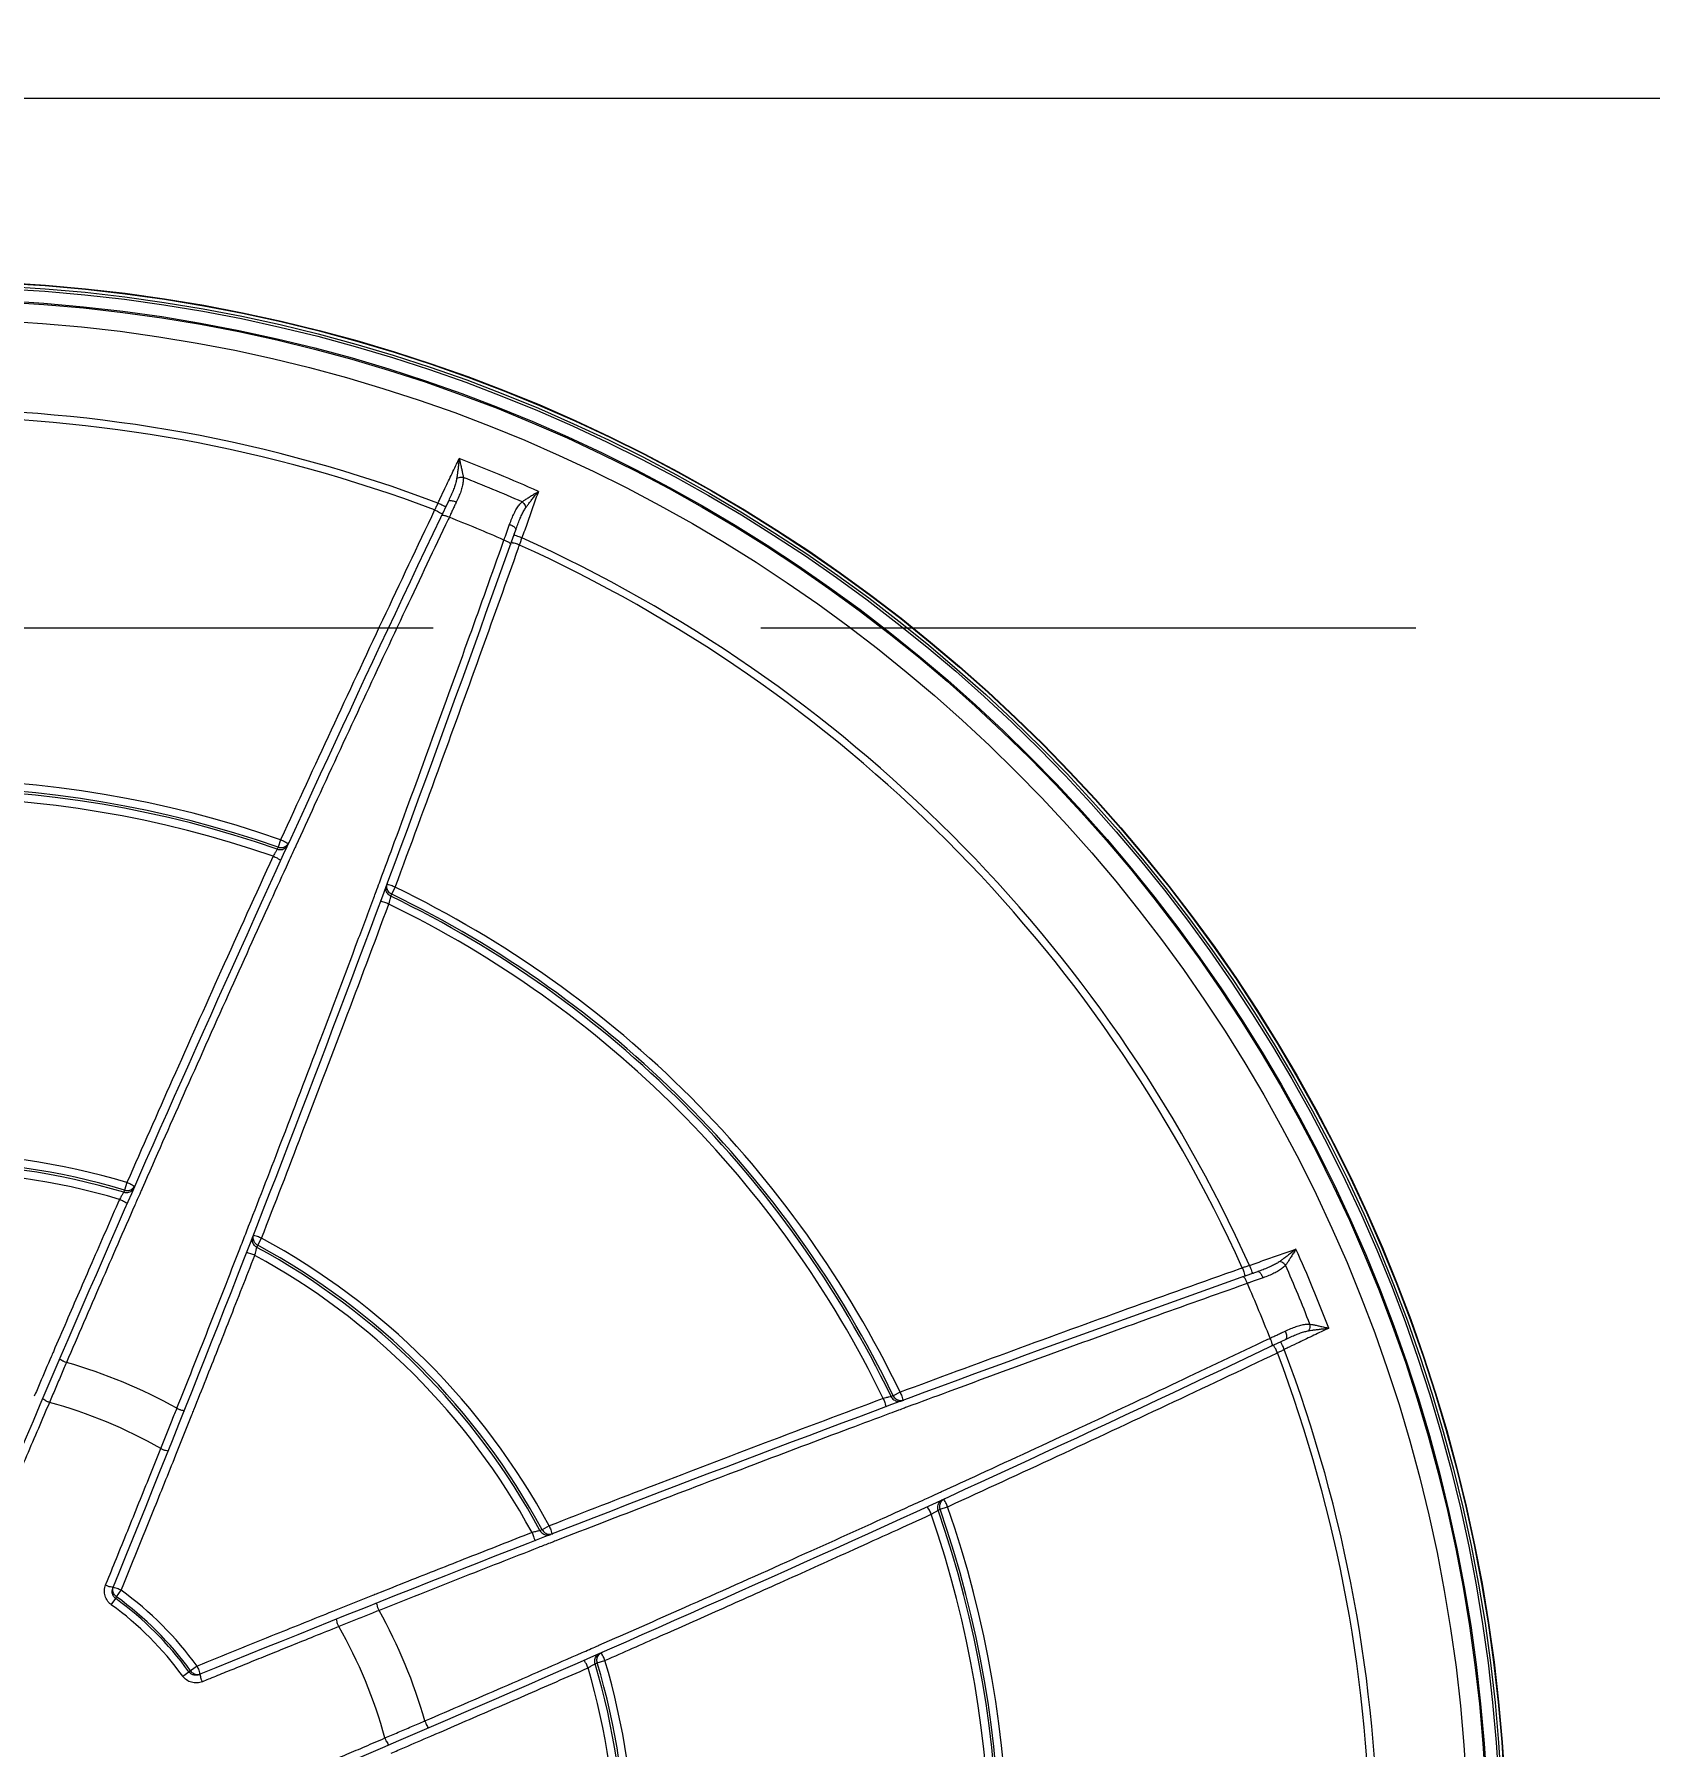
# Model space of a CAD drawing. Header units: metres. Extents: x 1628 to 1845, y 824 to 931.
# Drawn here: x 1654.279 to 1655.203, y 914.059 to 915.039 of the extents above; entities that cross this region are included whole.
import ezdxf

# ---------------------------------------------------------------- set-up
doc = ezdxf.new("R2010")
doc.units = ezdxf.units.M
doc.header["$LTSCALE"] = 0.15
doc.linetypes.add('ACAD_ISO02W100', pattern=[15, 12, -3])
doc.linetypes.add('HIDDEN', pattern=[0.375, 0.25, -0.125])
doc.layers.get('0').update_dxf_attribs({"lineweight": 0, "plot": 0})
doc.layers.get('Defpoints').update_dxf_attribs({"lineweight": 0})
for name, color, linetype, lineweight in [('Alvenaria', 170, 'Continuous', 0), ('hidrosanitário', 26, 'Continuous', 0), ('Linhas invisíveis', 6, 'ACAD_ISO02W100', 0)]:
    doc.layers.add(name, color=color, linetype=linetype, lineweight=lineweight)
doc.styles.get("Standard").update_dxf_attribs({"font": 'arial.ttf'})
doc.dimstyles.new('Lunardi', dxfattribs={"dimtxt": 0.1, "dimasz": 0.05, "dimexe": 0, "dimexo": 0.05, "dimgap": 0.05, "dimtad": 0, "dimzin": 9, "dimtxsty": 'Standard', "dimblk": 'OBLIQUE', "dimcen": 0, "dimse1": 1, "dimse2": 1, "dimclrd": 1, "dimclre": 1, "dimclrt": 1, "dimadec": 0, "dimazin": 0, "dimtfac": 1, "dimtmove": 1, "dimatfit": 2, "dimldrblk": 'OBLIQUE', "dimfxl": 1, "dimarcsym": 0})

# ---------------------------------------------------------------- blocks, each defined once
blk = doc.blocks.new('_Oblique')
at = {"color": 0, "linetype": 'ByBlock', "lineweight": -2}
blk.add_line((-0.5, -0.5), (0.5, 0.5), dxfattribs=at)
blk = doc.blocks.new('*D75')
at = {"layer": 'Alvenaria', "color": 1, "lineweight": -2, "ltscale": 10}
for p, q in [((1641.75704, 917.2068), (1648.86764, 917.2068)), ((1656.40704, 917.2068), (1649.29643, 917.2068))]:
    blk.add_line(p, q, dxfattribs=at)
at = {"layer": 'Defpoints', "color": 0, "ltscale": 10}
for p in [(1656.40704, 917.2068), (1641.75704, 914.88433), (1656.40704, 914.69914)]:
    blk.add_point(p, dxfattribs=at)
at = {"layer": 'Alvenaria', "color": 1, "lineweight": -2, "ltscale": 10, "xscale": 0.05, "yscale": 0.05, "zscale": 0.05, "rotation": 180}
blk.add_blockref('_Oblique', (1641.75704, 917.2068), dxfattribs=at)
at = {"layer": 'Alvenaria', "color": 1, "lineweight": -2, "ltscale": 10, "xscale": 0.05, "yscale": 0.05, "zscale": 0.05}
blk.add_blockref('_Oblique', (1656.40704, 917.2068), dxfattribs=at)
at = {"layer": 'Alvenaria', "color": 1, "ltscale": 10, "insert": (1649.08204, 917.2068), "char_height": 0.1, "attachment_point": 5}
blk.add_mtext('14,65', dxfattribs=at)
blk = doc.blocks.new('*D89')
at = {"layer": 'Alvenaria', "color": 1, "lineweight": -2, "ltscale": 10}
for p, q in [((1661.73836, 914.69914), (1661.73836, 914.88433)), ((1661.73836, 914.79173), (1661.99364, 914.77623)), ((1661.99364, 914.77623), (1661.99364, 914.67623))]:
    blk.add_line(p, q, dxfattribs=at)
at = {"layer": 'Defpoints', "color": 0, "ltscale": 10}
for p in [(1641.75704, 914.88433), (1661.73836, 914.88433), (1656.40704, 914.69914)]:
    blk.add_point(p, dxfattribs=at)
at = {"layer": 'Alvenaria', "color": 1, "lineweight": -2, "ltscale": 10, "xscale": 0.05, "yscale": 0.05, "zscale": 0.05}
for p, rotation in [((1661.73836, 914.88433), 90), ((1661.73836, 914.69914), 270)]:
    blk.add_blockref('_Oblique', p, dxfattribs=dict(at, rotation=rotation))
at = {"layer": 'Alvenaria', "color": 1, "ltscale": 10, "insert": (1661.99364, 914.49625), "char_height": 0.1, "attachment_point": 5, "rotation": 90}
blk.add_mtext('0,19', dxfattribs=at)
blk = doc.blocks.new('*D90')
at = {"layer": 'Alvenaria', "color": 1, "lineweight": -2, "ltscale": 10}
for p, q in [((1661.73836, 916.39804), (1661.73836, 915.8067)), ((1661.73836, 914.88433), (1661.73836, 915.47567))]:
    blk.add_line(p, q, dxfattribs=at)
at = {"layer": 'Defpoints', "color": 0, "ltscale": 10}
for p in [(1660.82029, 916.39804), (1661.73836, 916.39804), (1636.12029, 914.88433)]:
    blk.add_point(p, dxfattribs=at)
at = {"layer": 'Alvenaria', "color": 1, "lineweight": -2, "ltscale": 10, "xscale": 0.05, "yscale": 0.05, "zscale": 0.05}
for p, rotation in [((1661.73836, 916.39804), 90), ((1661.73836, 914.88433), 270)]:
    blk.add_blockref('_Oblique', p, dxfattribs=dict(at, rotation=rotation))
at = {"layer": 'Alvenaria', "color": 1, "ltscale": 10, "insert": (1661.73836, 915.64118), "char_height": 0.1, "attachment_point": 5, "rotation": 90}
blk.add_mtext('1,51', dxfattribs=at)

msp = doc.modelspace()

# ---------------------------------------------------------------- linework, layer by layer
at = {"layer": 'Alvenaria', "ltscale": 10}
msp.add_lwpolyline([(1655.57704, 912.72914), (1652.78704, 912.72914), (1652.78704, 915.00234), (1655.57704, 915.00234)], close=True, dxfattribs=at)
at = {"layer": 'hidrosanitário', "color": 252}
for p, q in [((1654.4198, 914.57789), (1654.41833, 914.57366)), ((1654.41833, 914.57366), (1654.4178, 914.57252)), ((1654.48293, 914.54554), (1654.48337, 914.54672)), ((1654.48337, 914.54672), (1654.48532, 914.55075)), ((1654.33182, 914.38176), (1654.33052, 914.37739)), ((1654.33052, 914.37739), (1654.32998, 914.37616)), ((1654.40618, 914.34459), (1654.40667, 914.34584)), ((1654.40667, 914.34584), (1654.40884, 914.34986)), ((1654.77034, 914.25975), (1654.76916, 914.25931)), ((1654.77437, 914.2617), (1654.77034, 914.25975)), ((1654.79614, 914.19419), (1654.79728, 914.19471)), ((1654.79728, 914.19471), (1654.80151, 914.19618)), ((1654.57348, 914.18522), (1654.56946, 914.18305)), ((1654.56946, 914.18305), (1654.56821, 914.18256)), ((1654.3254, 914.14365), (1654.32582, 914.14468)), ((1654.32582, 914.14468), (1654.3285, 914.14838)), ((1654.32285, 914.14013), (1654.3254, 914.14365)), ((1654.59977, 914.10636), (1654.601, 914.1069)), ((1654.601, 914.1069), (1654.60538, 914.10821)), ((1654.36375, 914.09923), (1654.36727, 914.10178)), ((1654.3683, 914.10221), (1654.36727, 914.10178)), ((1654.372, 914.10488), (1654.3683, 914.10221))]:
    msp.add_line(p, q, dxfattribs=at)
for radius in [0.90615, 0.90588, 0.90411, 0.90269, 0.89582, 0.89514, 0.88421]:
    msp.add_circle((1654.21541, 913.99179), radius, dxfattribs=at)
for centre, radius, start, end in [((1654.21541, 913.99179), 0.83257, 69.29105, 110.70895), ((1654.21541, 913.99179), 0.82826, 69.3171, 110.6829), ((1654.21541, 913.99179), 0.8607, 65.86699, 69.13301), ((1654.21541, 913.99179), 0.85147, 66.27379, 68.72616), ((1667.08357, 908.77943), 13.92322, 154.51035, 157.177244), ((1654.21541, 913.99179), 0.8273, 66.32419, 68.67581), ((1641.43055, 919.40526), 13.92322, 337.822756, 340.48965), ((1654.21541, 913.99179), 0.82826, 24.3171, 65.6829), ((1654.21541, 913.99179), 0.83257, 24.29105, 65.70895), ((1654.21541, 913.99179), 0.62072, 70.77468, 109.22532), ((1654.21541, 913.99179), 0.61624, 70.77468, 109.22532), ((1654.21541, 913.99179), 0.61499, 70.78556, 109.21444), ((1654.21541, 913.99179), 0.61042, 70.86597, 109.13403), ((1654.21541, 913.99179), 0.61624, 25.77468, 64.22532), ((1654.21541, 913.99179), 0.62072, 25.77468, 64.22532), ((1654.21541, 913.99179), 0.61042, 25.86597, 64.13403), ((1654.21541, 913.99179), 0.61499, 25.78556, 64.21444), ((1654.21541, 913.99179), 0.40698, 73.37819, 106.62181), ((1654.21541, 913.99179), 0.40241, 73.37819, 106.62181), ((1654.21541, 913.99179), 0.40108, 73.40158, 106.59842), ((1654.21541, 913.99179), 0.39652, 73.56564, 106.43436), ((1654.21541, 913.99179), 0.40108, 28.40158, 61.59842), ((1654.21541, 913.99179), 0.40241, 28.37819, 61.62181), ((1654.21541, 913.99179), 0.40698, 28.37819, 61.62181), ((1654.21541, 913.99179), 0.8607, 20.86699, 24.13301), ((1654.21541, 913.99179), 0.39652, 28.56564, 61.43436), ((1654.21541, 913.99179), 0.85147, 21.27373, 23.72624), ((1659.62888, 901.20693), 13.92322, 109.51035, 112.177239), ((1654.21541, 913.99179), 0.8273, 21.32419, 23.67581), ((1649.00305, 926.85995), 13.92322, 292.822761, 295.48965), ((1654.21541, 913.99179), 0.82826, 340.05236, 20.6829), ((1654.21541, 913.99179), 0.83257, 340.02554, 20.70895), ((1654.21541, 913.99179), 0.29838, 60.91614, 74.08386), ((1654.21541, 913.99179), 0.27374, 60.26017, 74.73983), ((1654.21541, 913.99179), 0.61499, 341.49082, 19.21444), ((1654.21541, 913.99179), 0.61624, 341.59455, 19.22532), ((1654.21541, 913.99179), 0.62072, 341.59455, 19.22532), ((1654.21541, 913.99179), 0.61042, 341.50716, 19.13403), ((1654.21541, 913.99179), 0.18859, 35.83707, 54.16293), ((1654.21541, 913.99179), 0.19315, 35.83707, 54.16293), ((1654.21541, 913.99179), 0.18316, 35.91525, 54.08475), ((1654.21541, 913.99179), 0.18751, 35.91521, 54.08476), ((1654.21541, 913.99179), 0.29838, 15.91614, 29.08386), ((1654.21541, 913.99179), 0.27374, 15.26017, 29.73983), ((1654.21541, 913.99179), 0.40108, 343.98048, 16.59842), ((1654.21541, 913.99179), 0.40241, 344.14426, 16.62181), ((1654.21541, 913.99179), 0.40698, 344.14426, 16.62181), ((1654.21541, 913.99179), 0.39652, 344.0427, 16.43436)]:
    msp.add_arc(centre, radius, start, end, dxfattribs=at)
for points, start_tangent, end_tangent in [([(1654.51116, 914.77338), (1654.51386, 914.77903), (1654.51791, 914.78752), (1654.52199, 914.79603)], (0.430331, 0.902671), (0.43196, 0.901893)), ([(1654.52199, 914.79603), (1654.52167, 914.79325), (1654.52138, 914.79071), (1654.5211, 914.78842), (1654.52082, 914.78637), (1654.52053, 914.78454)], (-0.112182, -0.993688), (-0.163855, -0.986485)), ([(1654.52199, 914.79603), (1654.52261, 914.79337), (1654.52317, 914.79097), (1654.52365, 914.78882), (1654.52404, 914.78692), (1654.52434, 914.78524)], (0.225348, -0.974278), (0.158312, -0.987389)), ([(1654.52053, 914.78454), (1654.52003, 914.7823), (1654.51926, 914.77986), (1654.51826, 914.77721), (1654.51703, 914.77435), (1654.5156, 914.77126)], (-0.163294, -0.986577), (-0.430333, -0.90267)), ([(1654.52434, 914.78524), (1654.52425, 914.78276), (1654.52376, 914.78011), (1654.52292, 914.7773), (1654.52176, 914.7743), (1654.52032, 914.77108)], (0.05455, -0.998511), (-0.426788, -0.904352)), ([(1654.52434, 914.78524), (1654.523, 914.78523), (1654.52169, 914.78499), (1654.52053, 914.78454)], (-0.99709, 0.076238), (-0.889546, -0.456846)), ([(1654.51012, 914.77119), (1654.51116, 914.77338)], (0.430173, 0.902746), (0.430331, 0.902671)), ([(1654.52032, 914.77108), (1654.51824, 914.77178), (1654.51592, 914.77164)], (-0.908003, 0.418964), (-0.820951, -0.570999)), ([(1654.56731, 914.77726), (1654.56417, 914.76836), (1654.56103, 914.75949), (1654.5579, 914.75065)], (-0.332293, -0.943176), (-0.334206, -0.9425)), ([(1654.55801, 914.77129), (1654.55941, 914.77227), (1654.56103, 914.77334), (1654.56289, 914.77452), (1654.56499, 914.77582), (1654.56731, 914.77726)], (0.810129, 0.586252), (0.848264, 0.529574)), ([(1654.56021, 914.76811), (1654.5613, 914.7696), (1654.56256, 914.77125), (1654.56398, 914.77307), (1654.56556, 914.77507), (1654.56731, 914.77726)], (0.581687, 0.813413), (0.623319, 0.781968)), ([(1654.50795, 914.76667), (1654.47812, 914.70361), (1654.44872, 914.64065), (1654.42, 914.57832)], (-0.429853, -0.902899), (-0.416309, -0.909223)), ([(1654.50982, 914.77057), (1654.50888, 914.76862), (1654.50795, 914.76667)], (-0.433862, -0.90098), (-0.433594, -0.901109)), ([(1654.50795, 914.76667), (1654.50913, 914.76619)], (0.903206, -0.429208), (0.927883, -0.372871)), ([(1654.50913, 914.76619), (1654.5102, 914.76567), (1654.51251, 914.76484)], (0.927883, -0.372871), (0.672849, 0.73978)), ([(1654.50982, 914.77057), (1654.51012, 914.77119)], (0.430129, 0.902768), (0.430173, 0.902746)), ([(1654.50982, 914.77057), (1654.51209, 914.76959), (1654.51456, 914.76907)], (0.903428, -0.428741), (0.430191, 0.902738)), ([(1654.51197, 914.76342), (1654.51172, 914.76313)], (-0.835951, -0.548804), (-0.429764, -0.902941)), ([(1654.51329, 914.76348), (1654.51197, 914.76342)], (-0.976072, 0.217446), (-0.835951, -0.548804)), ([(1654.51251, 914.76484), (1654.5126, 914.76498)], (0.672849, 0.73978), (0.429897, 0.902878)), ([(1654.51476, 914.76304), (1654.51419, 914.76322), (1654.51329, 914.76348)], (-0.947925, 0.318495), (-0.976072, 0.217446)), ([(1654.51625, 914.76245), (1654.51476, 914.76304)], (-0.905683, 0.423956), (-0.947925, 0.318495)), ([(1654.51592, 914.77164), (1654.5156, 914.77126)], (-0.820951, -0.570999), (-0.430341, -0.902667)), ([(1654.51625, 914.76245), (1654.51568, 914.76125)], (-0.429752, -0.902947), (-0.429665, -0.902988)), ([(1654.51656, 914.7631), (1654.51625, 914.76245)], (-0.426259, -0.904601), (-0.426212, -0.904623)), ([(1654.51729, 914.76465), (1654.51656, 914.7631)], (-0.426372, -0.904548), (-0.426259, -0.904601)), ([(1654.51831, 914.76682), (1654.51729, 914.76465)], (-0.426531, -0.904473), (-0.426372, -0.904548)), ([(1654.51932, 914.76897), (1654.51831, 914.76682)], (-0.426687, -0.904399), (-0.426531, -0.904473)), ([(1654.52032, 914.77108), (1654.51932, 914.76897)], (-0.426842, -0.904326), (-0.426687, -0.904399)), ([(1654.55084, 914.75844), (1654.5521, 914.76174), (1654.55341, 914.76469), (1654.55481, 914.76727), (1654.55633, 914.76948), (1654.55801, 914.77129)], (0.337581, 0.941296), (0.744265, 0.667885)), ([(1654.55431, 914.75523), (1654.55549, 914.75843), (1654.55664, 914.76133), (1654.5578, 914.76391), (1654.55899, 914.76618), (1654.56021, 914.76811)], (0.333963, 0.942586), (0.58211, 0.81311)), ([(1654.55801, 914.7713), (1654.55895, 914.77034), (1654.55971, 914.76924), (1654.56021, 914.76811)], (0.759036, -0.651048), (0.306002, -0.952031)), ([(1654.51568, 914.76125), (1654.49145, 914.71005), (1654.46534, 914.65428), (1654.43908, 914.59753), (1654.42848, 914.57444)], (-0.429665, -0.902988), (-0.416263, -0.909244)), ([(1654.54844, 914.75174), (1654.54925, 914.754)], (0.338121, 0.941103), (0.337956, 0.941162)), ([(1654.54925, 914.754), (1654.55005, 914.75624)], (0.337956, 0.941162), (0.337793, 0.94122)), ([(1654.55005, 914.75624), (1654.55084, 914.75844)], (0.337793, 0.94122), (0.337633, 0.941278)), ([(1654.55084, 914.75844), (1654.55281, 914.75746), (1654.5541, 914.7563)], (0.938305, -0.345808), (0.567275, -0.823529)), ([(1654.5579, 914.75065), (1654.55561, 914.75156), (1654.5535, 914.75294)], (-0.941985, 0.335654), (0.334141, 0.942523)), ([(1654.5541, 914.7563), (1654.55435, 914.75573)], (0.567275, -0.823529), (0.176742, -0.984257)), ([(1654.55435, 914.75573), (1654.55431, 914.75523)], (0.176742, -0.984257), (-0.333979, -0.94258)), ([(1654.47674, 914.55445), (1654.48505, 914.57686), (1654.50678, 914.63599), (1654.52794, 914.69439), (1654.54717, 914.7482)], (0.348591, 0.937275), (0.33469, 0.942328)), ([(1654.48532, 914.55075), (1654.51152, 914.6218), (1654.53516, 914.68694), (1654.55594, 914.74507)], (0.348575, 0.937281), (0.334601, 0.94236)), ([(1654.54717, 914.7482), (1654.54762, 914.74946)], (0.33469, 0.942328), (0.3346, 0.94236)), ([(1654.54762, 914.74946), (1654.54787, 914.75014)], (0.338288, 0.941043), (0.338238, 0.941061)), ([(1654.54762, 914.74946), (1654.54908, 914.74882)], (0.940197, -0.340632), (0.895492, -0.445078)), ([(1654.54787, 914.75014), (1654.54844, 914.75174)], (0.338238, 0.941061), (0.338121, 0.941103)), ([(1654.54908, 914.74882), (1654.54963, 914.74854), (1654.55104, 914.74762)], (0.895492, -0.445078), (0.685686, -0.727897)), ([(1654.55104, 914.74762), (1654.55133, 914.74712)], (0.685686, -0.727897), (0.203063, -0.979166)), ([(1654.55133, 914.74712), (1654.5513, 914.74673)], (0.203063, -0.979166), (-0.334546, -0.942379)), ([(1654.55647, 914.74657), (1654.55417, 914.74745), (1654.55195, 914.7485)], (-0.942159, 0.335167), (0.047328, 0.998879)), ([(1654.55195, 914.7485), (1654.55198, 914.74866)], (0.047328, 0.998879), (0.334449, 0.942414)), ([(1654.55594, 914.74507), (1654.55647, 914.74657)], (0.334601, 0.94236), (0.334494, 0.942398)), ([(1654.55647, 914.74657), (1654.55719, 914.74861), (1654.5579, 914.75065)], (0.330583, 0.943777), (0.330302, 0.943875)), ([(1654.42, 914.57832), (1654.4198, 914.57789)], (-0.416309, -0.909223), (-0.416278, -0.909237)), ([(1654.4198, 914.57789), (1654.42207, 914.57692), (1654.42442, 914.57617)], (0.8835, -0.46843), (0.584891, 0.811112)), ([(1654.42402, 914.57548), (1654.42448, 914.57627)], (0.577154, 0.816635), (0.416343, 0.909208)), ([(1654.42442, 914.57617), (1654.42448, 914.57627)], (0.584891, 0.811112), (0.416343, 0.909208)), ([(1654.41549, 914.56849), (1654.38566, 914.50275), (1654.35781, 914.44054), (1654.33198, 914.38211)], (-0.415608, -0.909544), (-0.402174, -0.915563)), ([(1654.41569, 914.56883), (1654.41549, 914.56849)], (-0.498179, -0.867074), (-0.498352, -0.866975)), ([(1654.41549, 914.56849), (1654.41668, 914.56803)], (0.90976, -0.415135), (0.932815, -0.360356)), ([(1654.41756, 914.57209), (1654.41719, 914.57145), (1654.41625, 914.56982), (1654.41569, 914.56883)], (-0.497189, -0.867643), (-0.498179, -0.867074)), ([(1654.41668, 914.56803), (1654.41776, 914.56751), (1654.42014, 914.56679)], (0.932815, -0.360356), (0.415663, 0.909519)), ([(1654.4178, 914.57252), (1654.41756, 914.57209)], (-0.497134, -0.867674), (-0.497189, -0.867643)), ([(1654.4178, 914.57252), (1654.42022, 914.5723), (1654.42139, 914.57263)], (0.944058, -0.32978), (0.920696, 0.390281)), ([(1654.41833, 914.57366), (1654.42074, 914.57344)], (0.945328, -0.326122), (0.988456, 0.151505)), ([(1654.42074, 914.57344), (1654.42297, 914.57439), (1654.42384, 914.57524)], (0.988456, 0.151505), (0.626001, 0.779822)), ([(1654.42139, 914.57263), (1654.42244, 914.57324), (1654.42396, 914.57513)], (0.920696, 0.390281), (0.41626, 0.909246)), ([(1654.42384, 914.57524), (1654.42402, 914.57548)], (0.626001, 0.779822), (0.577154, 0.816635)), ([(1654.42641, 914.56992), (1654.42415, 914.56497)], (-0.415939, -0.909393), (-0.415583, -0.909555)), ([(1654.42795, 914.57329), (1654.42641, 914.56992)], (-0.416181, -0.909282), (-0.415939, -0.909393)), ([(1654.42848, 914.57444), (1654.42795, 914.57329)], (-0.416263, -0.909244), (-0.416181, -0.909282)), ([(1654.42415, 914.56497), (1654.414, 914.54272), (1654.38982, 914.48923), (1654.36401, 914.43149), (1654.34053, 914.37836)], (-0.415583, -0.909555), (-0.402184, -0.915559)), ([(1654.4731, 914.54469), (1654.47444, 914.54826)], (0.349291, 0.937014), (0.349034, 0.93711)), ([(1654.47444, 914.54826), (1654.4763, 914.55327)], (0.349034, 0.93711), (0.348675, 0.937244)), ([(1654.4763, 914.55327), (1654.47674, 914.55445)], (0.348675, 0.937244), (0.348591, 0.937275)), ([(1654.48293, 914.54554), (1654.48107, 914.54709), (1654.48016, 914.54934), (1654.48042, 914.55174)], (-0.90074, 0.434359), (0.348592, 0.937274)), ([(1654.48337, 914.54672), (1654.48151, 914.54827), (1654.4806, 914.55051), (1654.48058, 914.55173)], (-0.899051, 0.437845), (0.108768, 0.994067)), ([(1654.48058, 914.55173), (1654.48086, 914.55291)], (0.108768, 0.994067), (0.348508, 0.937306)), ([(1654.48532, 914.55075), (1654.48303, 914.55167), (1654.48083, 914.5528)], (-0.955959, 0.293499), (0.159962, 0.987123)), ([(1654.48083, 914.5528), (1654.48086, 914.55291)], (0.159962, 0.987123), (0.348508, 0.937306)), ([(1654.40027, 914.35361), (1654.41961, 914.40353), (1654.44255, 914.4635), (1654.46387, 914.52), (1654.4731, 914.54469)], (0.363011, 0.931785), (0.349291, 0.937014)), ([(1654.40884, 914.34986), (1654.43202, 914.40976), (1654.45631, 914.47343), (1654.48172, 914.54106)], (0.363047, 0.931771), (0.349266, 0.937024)), ([(1654.48172, 914.54106), (1654.47942, 914.54197), (1654.47723, 914.54315)], (-0.936842, 0.349752), (0.349218, 0.937041)), ([(1654.48172, 914.54106), (1654.48204, 914.54225), (1654.48248, 914.54387), (1654.48293, 914.54554)], (0.260727, 0.965413), (0.262022, 0.965062)), ([(1654.33198, 914.38211), (1654.33182, 914.38176)], (-0.402174, -0.915563), (-0.402149, -0.915574)), ([(1654.33182, 914.38176), (1654.3341, 914.38082), (1654.33645, 914.38006)], (0.888895, -0.45811), (0.526538, 0.850152)), ([(1654.33599, 914.37926), (1654.33649, 914.38013)], (0.579448, 0.815009), (0.402256, 0.915527)), ([(1654.33645, 914.38006), (1654.33649, 914.38013)], (0.526538, 0.850152), (0.402256, 0.915527)), ([(1654.32759, 914.37211), (1654.31175, 914.33583), (1654.29715, 914.30213), (1654.28972, 914.2849)], (-0.40145, -0.915881), (-0.395118, -0.91863)), ([(1654.32779, 914.37244), (1654.32759, 914.37211)], (-0.509962, -0.860197), (-0.510286, -0.860005)), ([(1654.32759, 914.37211), (1654.32879, 914.37166)], (0.91614, -0.400858), (0.938307, -0.345804)), ([(1654.32965, 914.37559), (1654.32934, 914.37508), (1654.32838, 914.37344), (1654.32779, 914.37244)], (-0.507271, -0.861786), (-0.509962, -0.860197)), ([(1654.32879, 914.37166), (1654.32987, 914.37116), (1654.33225, 914.37048)], (0.938307, -0.345804), (0.401563, 0.915831)), ([(1654.32998, 914.37616), (1654.32965, 914.37559)], (-0.506842, -0.862039), (-0.507271, -0.861786)), ([(1654.32998, 914.37616), (1654.33235, 914.37604)], (0.958059, -0.28657), (0.982238, 0.187639)), ([(1654.33052, 914.37739), (1654.33289, 914.37727)], (0.959079, -0.283139), (0.98247, 0.186423)), ([(1654.33235, 914.37604), (1654.33451, 914.37703), (1654.33595, 914.3789)], (0.982238, 0.187639), (0.402166, 0.915567)), ([(1654.33289, 914.37727), (1654.33504, 914.37826), (1654.33599, 914.37926)], (0.98247, 0.186423), (0.579448, 0.815009)), ([(1654.33913, 914.37515), (1654.3363, 914.36871)], (-0.401954, -0.91566), (-0.401491, -0.915863)), ([(1654.33999, 914.37713), (1654.33913, 914.37515)], (-0.402096, -0.915598), (-0.401954, -0.91566)), ([(1654.34053, 914.37836), (1654.33999, 914.37713)], (-0.402184, -0.915559), (-0.402096, -0.915598)), ([(1654.3363, 914.36871), (1654.31688, 914.3242), (1654.29723, 914.27873)], (-0.401491, -0.915863), (-0.395014, -0.918675)), ([(1654.39813, 914.34811), (1654.39979, 914.35236)], (0.363406, 0.931631), (0.363101, 0.93175)), ([(1654.39979, 914.35236), (1654.40027, 914.35361)], (0.363101, 0.93175), (0.363011, 0.931785)), ([(1654.40618, 914.34459), (1654.40442, 914.34619), (1654.4036, 914.34841), (1654.4039, 914.35076)], (-0.880086, 0.474814), (0.363027, 0.931779)), ([(1654.40667, 914.34584), (1654.40491, 914.34744), (1654.40409, 914.34966), (1654.4041, 914.35085)], (-0.878381, 0.477962), (0.128995, 0.991645)), ([(1654.4041, 914.35085), (1654.40439, 914.35201)], (0.128995, 0.991645), (0.362937, 0.931813)), ([(1654.40884, 914.34986), (1654.40656, 914.3508), (1654.40436, 914.35192)], (-0.952477, 0.304612), (0.228829, 0.973467)), ([(1654.40436, 914.35192), (1654.40439, 914.35201)], (0.228829, 0.973467), (0.362938, 0.931813)), ([(1654.36045, 914.25255), (1654.37839, 914.29779), (1654.39645, 914.3438)], (0.370284, 0.928919), (0.363716, 0.93151)), ([(1654.39645, 914.3438), (1654.39813, 914.34811)], (0.363716, 0.93151), (0.363406, 0.931631)), ([(1654.40501, 914.34004), (1654.40273, 914.34098), (1654.40056, 914.34219)], (-0.931258, 0.36436), (0.363651, 0.931535)), ([(1654.40501, 914.34004), (1654.40532, 914.34125), (1654.40574, 914.34289), (1654.40618, 914.34459)], (0.247319, 0.968934), (0.251113, 0.967958)), ([(1654.97427, 914.33429), (1654.98311, 914.33742), (1654.99198, 914.34055), (1655.00088, 914.34369)], (0.9425, 0.334206), (0.943176, 0.332293)), ([(1655.00088, 914.34369), (1654.99868, 914.34194), (1654.99669, 914.34036), (1654.99486, 914.33894), (1654.99321, 914.33768), (1654.99172, 914.33659)], (-0.781968, -0.623319), (-0.813413, -0.581687)), ([(1655.00088, 914.34369), (1654.99944, 914.34137), (1654.99814, 914.33928), (1654.99695, 914.33742), (1654.99588, 914.33579), (1654.99491, 914.33439)], (-0.529574, -0.848264), (-0.586246, -0.810133)), ([(1654.37017, 914.25171), (1654.37709, 914.26912), (1654.39057, 914.30322), (1654.40501, 914.34004)], (0.370171, 0.928964), (0.363757, 0.931494)), ([(1654.96869, 914.33233), (1654.90451, 914.30936), (1654.8392, 914.28562), (1654.77437, 914.2617)], (-0.94236, -0.334601), (-0.937281, -0.348575)), ([(1654.97019, 914.33286), (1654.96869, 914.33233)], (-0.942398, -0.334494), (-0.94236, -0.334601)), ([(1654.97427, 914.33429), (1654.97223, 914.33357), (1654.97019, 914.33286)], (-0.943875, -0.330302), (-0.943777, -0.330583)), ([(1654.97019, 914.33286), (1654.97107, 914.33055), (1654.97212, 914.32833)], (0.335167, -0.942159), (0.998879, 0.047328)), ([(1654.97427, 914.33429), (1654.97518, 914.332), (1654.97656, 914.32988)], (0.335654, -0.941985), (0.942523, 0.334141)), ([(1654.99172, 914.33659), (1654.98979, 914.33536), (1654.98751, 914.33418), (1654.98493, 914.33302), (1654.98204, 914.33186), (1654.97885, 914.33069)], (-0.813082, -0.582149), (-0.942576, -0.333993)), ([(1654.99491, 914.33439), (1654.99309, 914.3327), (1654.99087, 914.33118), (1654.98829, 914.32979), (1654.98535, 914.32848), (1654.98206, 914.32723)], (-0.667481, -0.744627), (-0.941258, -0.337689)), ([(1654.99491, 914.3344), (1654.99395, 914.33534), (1654.99286, 914.33609), (1654.99172, 914.33659)], (-0.65114, 0.758958), (-0.952043, 0.305965)), ([(1654.97182, 914.32355), (1654.91849, 914.30449), (1654.86059, 914.28352), (1654.80189, 914.26196), (1654.77806, 914.25312)], (-0.942328, -0.33469), (-0.937275, -0.348591)), ([(1654.97073, 914.32771), (1654.97035, 914.32768)], (-0.97917, 0.203043), (-0.942365, -0.334587)), ([(1654.97123, 914.32742), (1654.97073, 914.32771)], (-0.727901, 0.685682), (-0.97917, 0.203043)), ([(1654.97244, 914.32547), (1654.97216, 914.32601), (1654.97123, 914.32742)], (-0.445074, 0.895494), (-0.727901, 0.685682)), ([(1654.97307, 914.324), (1654.97182, 914.32355)], (-0.94236, -0.3346), (-0.942328, -0.33469)), ([(1654.97212, 914.32833), (1654.97228, 914.32837)], (0.998879, 0.047328), (0.942414, 0.334449)), ([(1654.97307, 914.324), (1654.97244, 914.32547)], (-0.340632, 0.940197), (-0.445074, 0.895494)), ([(1654.97375, 914.32424), (1654.97307, 914.324)], (-0.94106, -0.338239), (-0.941043, -0.338288)), ([(1654.97536, 914.32482), (1654.97375, 914.32424)], (-0.941103, -0.338121), (-0.94106, -0.338239)), ([(1654.97762, 914.32563), (1654.97536, 914.32482)], (-0.941162, -0.337956), (-0.941103, -0.338121)), ([(1654.98206, 914.32723), (1654.97762, 914.32563)], (-0.941278, -0.337633), (-0.941162, -0.337956)), ([(1654.97935, 914.33073), (1654.97885, 914.33069)], (-0.984257, 0.176743), (-0.942578, -0.333985)), ([(1654.97992, 914.33048), (1654.97935, 914.33073)], (-0.823524, 0.567281), (-0.984257, 0.176743)), ([(1654.98206, 914.32723), (1654.98108, 914.32919), (1654.97992, 914.33048)], (-0.345803, 0.938307), (-0.823524, 0.567281)), ([(1654.79805, 914.20486), (1654.81978, 914.21483), (1654.87696, 914.24128), (1654.93321, 914.26761), (1654.98486, 914.29206)], (0.909244, 0.416263), (0.902988, 0.429665)), ([(1654.98486, 914.29206), (1654.98607, 914.29263)], (0.902988, 0.429665), (0.902947, 0.429752)), ([(1654.98607, 914.29263), (1654.98827, 914.29367)], (0.904623, 0.426212), (0.904548, 0.426372)), ([(1654.98607, 914.29263), (1654.98665, 914.29115)], (0.423956, -0.905683), (0.318496, -0.947924)), ([(1654.98827, 914.29367), (1654.99044, 914.29469)], (0.904548, 0.426372), (0.904473, 0.426531)), ([(1654.99044, 914.29469), (1654.99258, 914.2957)], (0.904473, 0.426531), (0.904399, 0.426687)), ([(1654.99258, 914.2957), (1654.99302, 914.29591)], (0.904399, 0.426687), (0.904384, 0.426719)), ([(1654.99302, 914.29591), (1654.9947, 914.2967)], (0.904384, 0.426719), (0.904326, 0.426842)), ([(1654.9947, 914.2967), (1654.99792, 914.29815), (1655.00093, 914.2993), (1655.00375, 914.30014), (1655.00639, 914.30063), (1655.00886, 914.30072)], (0.904303, 0.426891), (0.99854, -0.054009)), ([(1654.9947, 914.2967), (1654.9954, 914.29462), (1654.99526, 914.29231)], (0.418959, -0.908005), (-0.570999, -0.82095)), ([(1654.99488, 914.29198), (1654.99798, 914.29342), (1655.00084, 914.29464), (1655.00349, 914.29565), (1655.00593, 914.29642), (1655.00816, 914.29692)], (0.902657, 0.430361), (0.98657, 0.163342)), ([(1654.99526, 914.29231), (1654.99488, 914.29198)], (-0.570999, -0.82095), (-0.902664, -0.430346)), ([(1655.01965, 914.29837), (1655.01114, 914.29429), (1655.00265, 914.29024), (1654.997, 914.28754)], (-0.901893, -0.43196), (-0.902671, -0.430331)), ([(1655.00886, 914.30072), (1655.00885, 914.29938), (1655.00861, 914.29807), (1655.00816, 914.29692)], (0.076359, -0.99708), (-0.456812, -0.889563)), ([(1655.00816, 914.29692), (1655.00999, 914.2972), (1655.01204, 914.29748), (1655.01433, 914.29776), (1655.01686, 914.29806), (1655.01965, 914.29837)], (0.986485, 0.163855), (0.993688, 0.112182)), ([(1655.00886, 914.30072), (1655.01053, 914.30043), (1655.01244, 914.30003), (1655.01459, 914.29955), (1655.01699, 914.29899), (1655.01965, 914.29837)], (0.98739, -0.158304), (0.974278, -0.225348)), ([(1654.28851, 914.28207), (1654.282, 914.26692), (1654.27878, 914.25939)], (-0.394912, -0.918719), (-0.393251, -0.919431)), ([(1654.28972, 914.2849), (1654.28851, 914.28207)], (-0.395118, -0.91863), (-0.394912, -0.918719)), ([(1654.80194, 914.19638), (1654.86427, 914.2251), (1654.92723, 914.2545), (1654.99029, 914.28433)], (0.909223, 0.416309), (0.902899, 0.429853)), ([(1654.98665, 914.29115), (1654.98684, 914.29057), (1654.98709, 914.28967)], (0.318496, -0.947924), (0.217452, -0.976071)), ([(1654.98703, 914.28835), (1654.98674, 914.2881)], (-0.548787, -0.835962), (-0.902923, -0.429803)), ([(1654.98709, 914.28967), (1654.98703, 914.28835)], (0.217452, -0.976071), (-0.548787, -0.835962)), ([(1654.9898, 914.28551), (1654.98928, 914.28659), (1654.98845, 914.28889)], (-0.372871, 0.927883), (0.739781, 0.672848)), ([(1654.98845, 914.28889), (1654.98859, 914.28899)], (0.739781, 0.672848), (0.902878, 0.429896)), ([(1654.99029, 914.28433), (1654.9898, 914.28551)], (-0.429208, 0.903206), (-0.372871, 0.927883)), ([(1654.99029, 914.28433), (1654.99224, 914.28527), (1654.99418, 914.2862)], (0.901109, 0.433594), (0.90098, 0.433862)), ([(1654.99418, 914.2862), (1654.99321, 914.28847), (1654.99269, 914.29094)], (-0.428741, 0.903428), (0.902738, 0.430191)), ([(1654.99481, 914.2865), (1654.99418, 914.2862)], (-0.902746, -0.430173), (-0.902768, -0.430129)), ([(1654.997, 914.28754), (1654.99481, 914.2865)], (-0.902671, -0.430331), (-0.902746, -0.430173)), ([(1654.2956, 914.27493), (1654.29397, 914.27113), (1654.29072, 914.26351), (1654.28909, 914.25969)], (-0.39388, -0.919162), (-0.392693, -0.919669)), ([(1654.29308, 914.28024), (1654.29302, 914.28013)], (-0.619391, -0.785082), (-0.395075, -0.918649)), ([(1654.29569, 914.2793), (1654.29518, 914.27956), (1654.29308, 914.28024)], (-0.916734, 0.399498), (-0.619391, -0.785082)), ([(1654.29708, 914.27838), (1654.2956, 914.27493)], (-0.394146, -0.919048), (-0.39388, -0.919162)), ([(1654.29723, 914.27873), (1654.29569, 914.2793)], (-0.919022, 0.394205), (-0.916734, 0.399498)), ([(1654.29723, 914.27873), (1654.29708, 914.27838)], (-0.394173, -0.919036), (-0.394146, -0.919048)), ([(1654.28746, 914.25588), (1654.28112, 914.24104), (1654.2744, 914.22528), (1654.26759, 914.20922), (1654.2609, 914.1934), (1654.25492, 914.17921)], (-0.393447, -0.919347), (-0.387942, -0.921684)), ([(1654.28589, 914.25646), (1654.2854, 914.25673), (1654.28332, 914.25753)], (-0.902673, 0.430328), (-0.4828, -0.87573)), ([(1654.28746, 914.25588), (1654.28589, 914.25646)], (-0.91942, 0.393278), (-0.902673, 0.430328)), ([(1654.28909, 914.25969), (1654.28746, 914.25588)], (-0.392693, -0.919669), (-0.392393, -0.919798)), ([(1654.3603, 914.25219), (1654.36045, 914.25255)], (0.371162, 0.928568), (0.371134, 0.928579)), ([(1654.36045, 914.25255), (1654.36194, 914.25186)], (0.928592, -0.371102), (0.930717, -0.365741)), ([(1654.76468, 914.2581), (1654.6971, 914.23271), (1654.63342, 914.20842), (1654.57348, 914.18522)], (-0.937024, -0.349266), (-0.931771, -0.363047)), ([(1654.76916, 914.25931), (1654.76797, 914.25899), (1654.76615, 914.2585), (1654.76468, 914.2581)], (-0.965065, -0.262011), (-0.965432, -0.260656)), ([(1654.76468, 914.2581), (1654.76559, 914.2558), (1654.76677, 914.25361)], (0.349752, -0.936842), (0.937045, 0.349209)), ([(1654.76916, 914.25931), (1654.77071, 914.25745), (1654.77295, 914.25654), (1654.77535, 914.25681)], (0.43436, -0.90074), (0.937274, 0.348594)), ([(1654.77034, 914.25975), (1654.77189, 914.25789), (1654.77413, 914.25698), (1654.77535, 914.25697)], (0.437845, -0.899051), (0.994067, 0.108768)), ([(1654.77689, 914.25268), (1654.77341, 914.25139)], (-0.937244, -0.348675), (-0.937151, -0.348925)), ([(1654.77437, 914.2617), (1654.77529, 914.25941), (1654.77642, 914.25721)], (0.293499, -0.955959), (0.987123, 0.159962)), ([(1654.77535, 914.25697), (1654.77653, 914.25724)], (0.994067, 0.108768), (0.937306, 0.348508)), ([(1654.77642, 914.25721), (1654.77653, 914.25724)], (0.987123, 0.159962), (0.937306, 0.348508)), ([(1654.77806, 914.25312), (1654.77689, 914.25268)], (-0.937275, -0.348591), (-0.937244, -0.348675)), ([(1654.35275, 914.23333), (1654.35429, 914.23718), (1654.35737, 914.24487), (1654.35891, 914.24871)], (0.372628, 0.927981), (0.37143, 0.928461)), ([(1654.35891, 914.24871), (1654.3603, 914.25219)], (0.37143, 0.928461), (0.371162, 0.928568)), ([(1654.35982, 914.22582), (1654.36292, 914.23357), (1654.36898, 914.24874)], (0.372065, 0.928207), (0.370388, 0.928877)), ([(1654.36194, 914.25186), (1654.36249, 914.25168), (1654.36445, 914.25068)], (0.930717, -0.365741), (-0.117162, -0.993113)), ([(1654.36445, 914.25068), (1654.36442, 914.25055)], (-0.117162, -0.993113), (-0.370223, -0.928943)), ([(1654.36898, 914.24874), (1654.37017, 914.25171)], (0.370388, 0.928877), (0.370171, 0.928964)), ([(1654.7683, 914.24949), (1654.7454, 914.24093), (1654.69048, 914.22021), (1654.6314, 914.19763), (1654.57723, 914.17666)], (-0.937014, -0.349291), (-0.931785, -0.363011)), ([(1654.77341, 914.25139), (1654.7683, 914.24949)], (-0.937151, -0.348925), (-0.937014, -0.349291)), ([(1654.3512, 914.22947), (1654.35275, 914.23333)], (0.372931, 0.927859), (0.372628, 0.927981)), ([(1654.32, 914.15225), (1654.32583, 914.16658), (1654.33225, 914.18241), (1654.33873, 914.19845), (1654.3451, 914.21429), (1654.3512, 914.22947)], (0.377413, 0.926045), (0.371868, 0.928286)), ([(1654.3285, 914.14838), (1654.34686, 914.19361), (1654.35982, 914.22582)], (0.377834, 0.925873), (0.372065, 0.928207)), ([(1654.3512, 914.22947), (1654.35272, 914.22878)], (0.928217, -0.372038), (0.942574, -0.333998)), ([(1654.35272, 914.22878), (1654.35326, 914.22862), (1654.35529, 914.22772)], (0.942574, -0.333998), (-0.277838, -0.960628)), ([(1654.79205, 914.20211), (1654.79691, 914.20434)], (0.909441, 0.415832), (0.909282, 0.416181)), ([(1654.79691, 914.20434), (1654.79805, 914.20486)], (0.909282, 0.416181), (0.909244, 0.416263)), ([(1654.60197, 914.11691), (1654.65095, 914.13854), (1654.70957, 914.16472), (1654.7646, 914.1896), (1654.78858, 914.20053)], (0.915559, 0.402184), (0.909555, 0.415583)), ([(1654.78858, 914.20053), (1654.79205, 914.20211)], (0.909555, 0.415583), (0.909441, 0.415832)), ([(1654.79165, 914.19307), (1654.79113, 914.19414), (1654.79041, 914.19652)], (-0.360356, 0.932815), (0.909523, 0.415654)), ([(1654.79293, 914.19234), (1654.79318, 914.19249), (1654.79463, 914.19332), (1654.79609, 914.19416)], (0.867171, 0.498011), (0.867676, 0.49713)), ([(1654.79614, 914.19419), (1654.79592, 914.1966), (1654.79625, 914.19777)], (-0.329781, 0.944058), (0.39028, 0.920696)), ([(1654.79625, 914.19777), (1654.79686, 914.19883), (1654.79875, 914.20034)], (0.39028, 0.920696), (0.909245, 0.416261)), ([(1654.79728, 914.19471), (1654.79706, 914.19712)], (-0.326122, 0.945328), (0.151505, 0.988456)), ([(1654.79706, 914.19712), (1654.798, 914.19935), (1654.79886, 914.20022)], (0.151505, 0.988456), (0.779822, 0.626001)), ([(1654.79886, 914.20022), (1654.7991, 914.20041)], (0.779822, 0.626001), (0.816635, 0.577154)), ([(1654.7991, 914.20041), (1654.79989, 914.20086)], (0.816635, 0.577154), (0.909208, 0.416343)), ([(1654.80151, 914.19618), (1654.80054, 914.19845), (1654.79978, 914.2008)], (-0.46843, 0.883501), (0.811112, 0.584891)), ([(1654.79978, 914.2008), (1654.79989, 914.20086)], (0.811112, 0.584891), (0.909208, 0.416343)), ([(1654.80151, 914.19618), (1654.80194, 914.19638)], (0.909237, 0.416278), (0.909223, 0.416309)), ([(1654.57348, 914.18522), (1654.57442, 914.18294), (1654.57554, 914.18075)], (0.304611, -0.952477), (0.973467, 0.22883)), ([(1654.60573, 914.10836), (1654.63677, 914.12204), (1654.67089, 914.13718), (1654.70789, 914.15373), (1654.7479, 914.17177), (1654.79211, 914.19187)], (0.915563, 0.402174), (0.909544, 0.415608)), ([(1654.79211, 914.19187), (1654.79165, 914.19307)], (-0.415135, 0.90976), (-0.360356, 0.932815)), ([(1654.79211, 914.19187), (1654.79293, 914.19234)], (0.867012, 0.498288), (0.867171, 0.498011)), ([(1654.56366, 914.18139), (1654.5268, 914.16694), (1654.49265, 914.15344), (1654.47522, 914.1465)], (-0.931494, -0.363757), (-0.92896, -0.370179)), ([(1654.56821, 914.18256), (1654.567, 914.18225), (1654.56516, 914.18177), (1654.56366, 914.18139)], (-0.967945, -0.251162), (-0.968942, -0.247289)), ([(1654.56366, 914.18139), (1654.5646, 914.17911), (1654.56581, 914.17694)], (0.36436, -0.931258), (0.931539, 0.363642)), ([(1654.57397, 914.17539), (1654.56741, 914.17283)], (-0.931694, -0.363245), (-0.93151, -0.363716)), ([(1654.56821, 914.18256), (1654.5698, 914.1808), (1654.57203, 914.17998), (1654.57437, 914.18029)], (0.474814, -0.880086), (0.931778, 0.363029)), ([(1654.56946, 914.18305), (1654.57105, 914.18129), (1654.57328, 914.18047), (1654.57447, 914.18048)], (0.477962, -0.878381), (0.991645, 0.128995)), ([(1654.57598, 914.17617), (1654.57397, 914.17539)], (-0.93175, -0.363101), (-0.931694, -0.363245)), ([(1654.57447, 914.18048), (1654.57562, 914.18077)], (0.991645, 0.128995), (0.931813, 0.362937)), ([(1654.57554, 914.18075), (1654.57562, 914.18077)], (0.973467, 0.22883), (0.931813, 0.362937)), ([(1654.57723, 914.17666), (1654.57598, 914.17617)], (-0.931785, -0.363011), (-0.93175, -0.363101)), ([(1654.56741, 914.17283), (1654.52221, 914.15509), (1654.47616, 914.13683)], (-0.93151, -0.363716), (-0.928919, -0.370284)), ([(1654.31901, 914.14669), (1654.31896, 914.14828), (1654.31965, 914.15141)], (-0.116339, 0.99321), (0.377093, 0.926175)), ([(1654.31932, 914.14515), (1654.31901, 914.14669)], (-0.278705, 0.960377), (-0.116339, 0.99321)), ([(1654.32165, 914.14117), (1654.32067, 914.14235), (1654.31932, 914.14515)], (-0.699627, 0.714509), (-0.278705, 0.960377)), ([(1654.31965, 914.15141), (1654.32, 914.15225)], (0.377473, 0.926021), (0.377413, 0.926045)), ([(1654.31965, 914.15141), (1654.32117, 914.15071)], (0.925974, -0.377586), (0.943081, -0.332562)), ([(1654.32117, 914.15071), (1654.32171, 914.15056), (1654.32375, 914.14966)], (0.943081, -0.332562), (-0.315566, -0.948904)), ([(1654.32339, 914.14713), (1654.32336, 914.14797), (1654.32373, 914.14963)], (-0.111018, 0.993818), (0.377237, 0.926117)), ([(1654.32425, 914.14483), (1654.32355, 914.14631), (1654.32339, 914.14713)], (-0.570767, 0.821112), (-0.111018, 0.993818)), ([(1654.32582, 914.14468), (1654.32437, 914.14632), (1654.32376, 914.14842), (1654.32382, 914.14951)], (-0.809865, 0.586616), (0.162957, 0.986633)), ([(1654.32382, 914.14951), (1654.32412, 914.15057)], (0.162957, 0.986633), (0.377405, 0.926048)), ([(1654.3285, 914.14838), (1654.32625, 914.14935), (1654.32409, 914.15049)], (-0.949883, 0.312607), (0.246792, 0.969068)), ([(1654.3254, 914.14365), (1654.32425, 914.14483)], (-0.808907, 0.587937), (-0.570767, 0.821112)), ([(1654.47236, 914.14536), (1654.45704, 914.13925), (1654.44944, 914.1362)], (-0.928877, -0.370388), (-0.928207, -0.372065)), ([(1654.47522, 914.1465), (1654.47236, 914.14536)], (-0.92896, -0.370179), (-0.928877, -0.370388)), ([(1654.32285, 914.14013), (1654.32165, 914.14117)], (-0.809902, 0.586566), (-0.699627, 0.714509)), ([(1654.44944, 914.1362), (1654.41706, 914.12317), (1654.372, 914.10488)], (-0.928207, -0.372065), (-0.925873, -0.377834)), ([(1654.47233, 914.13529), (1654.46849, 914.13376), (1654.46079, 914.13067), (1654.45694, 914.12913)], (-0.928461, -0.37143), (-0.927981, -0.372628)), ([(1654.47581, 914.13669), (1654.47233, 914.13529)], (-0.928568, -0.371162), (-0.928461, -0.37143)), ([(1654.4743, 914.14083), (1654.47417, 914.1408)], (-0.993113, -0.117161), (-0.928943, -0.370223)), ([(1654.47548, 914.13832), (1654.47529, 914.13887), (1654.4743, 914.14083)], (-0.365742, 0.930716), (-0.993113, -0.117161)), ([(1654.47616, 914.13683), (1654.47548, 914.13832)], (-0.371102, 0.928592), (-0.365742, 0.930716)), ([(1654.47616, 914.13683), (1654.47581, 914.13669)], (-0.928579, -0.371134), (-0.928568, -0.371162)), ([(1654.45309, 914.12758), (1654.43888, 914.12188), (1654.42582, 914.11662), (1654.4139, 914.11181), (1654.40298, 914.10739), (1654.39295, 914.10332), (1654.38367, 914.09956), (1654.37927, 914.09776)], (-0.928286, -0.371868), (-0.926145, -0.377168)), ([(1654.4524, 914.1291), (1654.45224, 914.12964), (1654.45134, 914.13167)], (-0.333998, 0.942574), (-0.960626, -0.277844)), ([(1654.45309, 914.12758), (1654.4524, 914.1291)], (-0.372038, 0.928217), (-0.333998, 0.942574)), ([(1654.45694, 914.12913), (1654.45309, 914.12758)], (-0.927981, -0.372628), (-0.927859, -0.372931)), ([(1654.59657, 914.11454), (1654.60075, 914.11637)], (0.91573, 0.401795), (0.915598, 0.402096)), ([(1654.60075, 914.11637), (1654.60197, 914.11691)], (0.915598, 0.402096), (0.915559, 0.402184)), ([(1654.50235, 914.07361), (1654.54703, 914.09292), (1654.59233, 914.11268)], (0.918675, 0.395014), (0.915863, 0.401491)), ([(1654.59233, 914.11268), (1654.59657, 914.11454)], (0.915863, 0.401491), (0.91573, 0.401795)), ([(1654.59528, 914.10517), (1654.59478, 914.10625), (1654.5941, 914.10864)], (-0.345804, 0.938307), (0.915835, 0.401555)), ([(1654.59657, 914.10447), (1654.5968, 914.10461), (1654.59826, 914.10547), (1654.59973, 914.10634)], (0.860474, 0.509495), (0.861997, 0.506913)), ([(1654.59977, 914.10636), (1654.59966, 914.10873)], (-0.28657, 0.958059), (0.187638, 0.982238)), ([(1654.59966, 914.10873), (1654.60065, 914.11089), (1654.60252, 914.11233)], (0.187638, 0.982238), (0.915566, 0.402168)), ([(1654.601, 914.1069), (1654.60088, 914.10927)], (-0.283139, 0.959079), (0.186423, 0.98247)), ([(1654.60088, 914.10927), (1654.60188, 914.11143), (1654.60288, 914.11238)], (0.186423, 0.98247), (0.815009, 0.579448)), ([(1654.60288, 914.11238), (1654.60375, 914.11287)], (0.815009, 0.579448), (0.915527, 0.402256)), ([(1654.60538, 914.10821), (1654.60443, 914.11049), (1654.60367, 914.11283)], (-0.45811, 0.888896), (0.850152, 0.526538)), ([(1654.60367, 914.11283), (1654.60375, 914.11287)], (0.850152, 0.526538), (0.915527, 0.402256)), ([(1654.60538, 914.10821), (1654.60573, 914.10836)], (0.915574, 0.402149), (0.915563, 0.402174)), ([(1654.36398, 914.09893), (1654.36375, 914.09923)], (-0.619137, 0.785283), (-0.586566, 0.809901)), ([(1654.36877, 914.0957), (1654.36597, 914.09705), (1654.36398, 914.09893)], (-0.960376, 0.278706), (-0.619137, 0.785283)), ([(1654.36845, 914.10063), (1654.36727, 914.10178)], (-0.82111, 0.57077), (-0.587944, 0.808902)), ([(1654.3683, 914.10221), (1654.36993, 914.10075), (1654.37203, 914.10015), (1654.37322, 914.10022)], (0.586616, -0.809866), (0.983759, 0.179495)), ([(1654.37075, 914.09977), (1654.36993, 914.09993), (1654.36845, 914.10063)], (-0.993816, 0.11104), (-0.82111, 0.57077)), ([(1654.37031, 914.09539), (1654.36877, 914.0957)], (-0.99321, 0.116339), (-0.960376, 0.278706)), ([(1654.37243, 914.09986), (1654.37159, 914.09975), (1654.37075, 914.09977)], (-0.975837, -0.218502), (-0.993816, 0.11104)), ([(1654.37503, 914.09604), (1654.3719, 914.09534)], (-0.926176, -0.377093), (-0.998721, -0.050566)), ([(1654.372, 914.10488), (1654.37297, 914.10263), (1654.37411, 914.10048)], (0.312607, -0.949883), (0.969068, 0.246792)), ([(1654.37324, 914.10012), (1654.37243, 914.09986)], (-0.92607, -0.377351), (-0.975837, -0.218502)), ([(1654.37322, 914.10022), (1654.37419, 914.1005)], (0.983759, 0.179495), (0.926048, 0.377405)), ([(1654.37433, 914.09755), (1654.37417, 914.09809), (1654.37328, 914.10013)], (-0.332565, 0.94308), (-0.948906, -0.315558)), ([(1654.37503, 914.09604), (1654.37433, 914.09755)], (-0.377585, 0.925975), (-0.332565, 0.94308)), ([(1654.37587, 914.09638), (1654.37503, 914.09604)], (-0.926045, -0.377413), (-0.926021, -0.377473)), ([(1654.37927, 914.09776), (1654.37587, 914.09638)], (-0.926145, -0.377168), (-0.926045, -0.377413)), ([(1654.50863, 914.06615), (1654.52583, 914.07357), (1654.55948, 914.08815), (1654.59572, 914.10397)], (0.918627, 0.395126), (0.915881, 0.40145)), ([(1654.59572, 914.10397), (1654.59528, 914.10517)], (-0.400858, 0.91614), (-0.345804, 0.938307)), ([(1654.59572, 914.10397), (1654.59657, 914.10447)], (0.860021, 0.510259), (0.860474, 0.509495)), ([(1654.3719, 914.09534), (1654.37031, 914.09539)], (-0.998721, -0.050566), (-0.99321, 0.116339)), ([(1654.48331, 914.06547), (1654.48713, 914.0671), (1654.49475, 914.07036), (1654.49855, 914.07199)], (0.919669, 0.392693), (0.919162, 0.39388)), ([(1654.49855, 914.07199), (1654.502, 914.07346)], (0.919162, 0.39388), (0.919048, 0.394146)), ([(1654.502, 914.07346), (1654.50235, 914.07361)], (0.919048, 0.394146), (0.919036, 0.394173)), ([(1654.50235, 914.07361), (1654.50292, 914.07207)], (0.394205, -0.919022), (0.399498, -0.916734)), ([(1654.50292, 914.07207), (1654.50317, 914.07156), (1654.50386, 914.06947)], (0.399498, -0.916734), (-0.785083, -0.619391)), ([(1654.50386, 914.06947), (1654.50374, 914.0694)], (-0.785083, -0.619391), (-0.918649, -0.395075)), ([(1654.40822, 914.03357), (1654.41499, 914.03643), (1654.42233, 914.03952), (1654.43025, 914.04287), (1654.43878, 914.04649), (1654.44793, 914.05038), (1654.45773, 914.05455), (1654.46823, 914.05902), (1654.47949, 914.06384)], (0.921521, 0.388329), (0.919347, 0.393447)), ([(1654.47949, 914.06384), (1654.48331, 914.06547)], (0.919798, 0.392393), (0.919669, 0.392693)), ([(1654.47949, 914.06384), (1654.48008, 914.06227)], (0.393278, -0.91942), (0.430328, -0.902673)), ([(1654.48008, 914.06227), (1654.48035, 914.06178), (1654.48115, 914.05971)], (0.430328, -0.902673), (-0.875728, -0.482805)), ([(1654.48301, 914.05516), (1654.49068, 914.05845), (1654.50569, 914.06489)], (0.919431, 0.393251), (0.918719, 0.394912)), ([(1654.50569, 914.06489), (1654.50863, 914.06615)], (0.918719, 0.394912), (0.918627, 0.395126))]:
    msp.add_spline(points, degree=3, dxfattribs=dict(at, start_tangent=start_tangent, end_tangent=end_tangent))
at = {"layer": 'Linhas invisíveis', "color": 5, "linetype": 'HIDDEN', "ltscale": 10}
msp.add_line((1641.75704, 914.69914), (1656.40704, 914.69914), dxfattribs=at)

# ---------------------------------------------------------------- dimensions: what is measured, and where the dimension line sits
at = {"layer": 'Alvenaria', "ltscale": 10}
dim = msp.add_linear_dim(base=(1656.40704, 917.2068), p1=(1641.75704, 914.88433), p2=(1656.40704, 914.69914), dimstyle='Lunardi', dxfattribs=at)
dim.commit()
dim.dimension.update_dxf_attribs({"geometry": '*D75', "text_midpoint": (1649.08204, 917.2068)})
dim = msp.add_linear_dim(base=(1661.73836, 916.39804), p1=(1636.12029, 914.88433), p2=(1660.82029, 916.39804), angle=270, dimstyle='Lunardi', dxfattribs=at)
dim.commit()
dim.dimension.update_dxf_attribs({"geometry": '*D90', "text_midpoint": (1661.73836, 915.64118)})
dim = msp.add_linear_dim(base=(1661.73836, 914.88433), p1=(1656.40704, 914.69914), p2=(1641.75704, 914.88433), angle=270, dimstyle='Lunardi', dxfattribs=at)
dim.commit()
dim.dimension.update_dxf_attribs({"geometry": '*D89', "text_midpoint": (1661.99364, 914.62623), "dimtype": 160})

doc.saveas('drawing.dxf')
